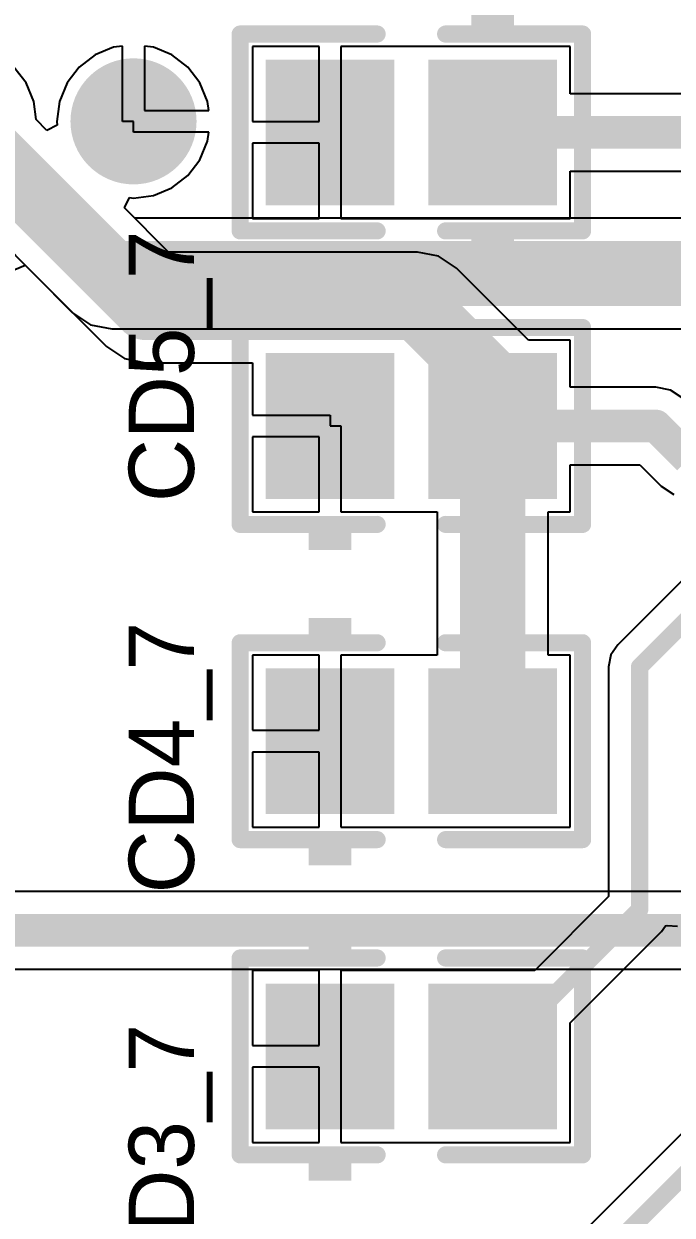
# Model space of a CAD drawing. Header units: millimetres. Extents: x 0.67 to 7.75, y 0.64 to 6.06.
# Drawn here: x 2.04 to 2.338, y 3.492 to 4.04 of the extents above; entities that cross this region are included whole.
import ezdxf

# ---------------------------------------------------------------- set-up
doc = ezdxf.new("R2010")
doc.units = ezdxf.units.MM
doc.header["$MEASUREMENT"] = 0
for name, color, linetype in [('BottomLayer', 5, 'Continuous'), ('BottomSolder', 6, 'Continuous'), ('MultiLayer', 9, 'Continuous'), ('TopLayer', 1, 'Continuous'), ('TopOverlay', 2, 'Continuous'), ('TopPaste', 8, 'Continuous'), ('TopSolder', 216, 'Continuous'), ('ViaHoleLayer', 16, 'Continuous')]:
    doc.layers.add(name, color=color, linetype=linetype)

# ---------------------------------------------------------------- blocks, each defined once
blk = doc.blocks.new('CC2012_0805_202')
at = {"layer": 'TopLayer'}
for points in [[(-0.06299, -0.02953), (-0.01181, -0.02953), (-0.06299, 0.02953), (-0.01181, 0.02953)], [(0.01181, -0.02953), (0.06299, -0.02953), (0.01181, 0.02953), (0.06299, 0.02953)]]:
    blk.add_solid(points, dxfattribs=at)
at = {"layer": 'TopOverlay', "const_width": 0.00787}
for points in [[(-0.07874, -0.04528), (-0.07874, 0.04528)], [(-0.07874, 0.04528), (-0.01575, 0.04528)], [(0.01575, 0.04528), (0.07874, 0.04528)], [(0.07874, -0.04528), (0.07874, 0.04528)], [(-0.07874, -0.04528), (-0.01575, -0.04528)], [(0.01575, -0.04528), (0.07874, -0.04528)]]:
    blk.add_lwpolyline(points, dxfattribs=at)
at = {"layer": 'TopOverlay', "const_width": 0.00394}
for points in [[(-0.08071, 0.04528, 1), (-0.07677, 0.04528, 1)], [(-0.08071, 0.04528, 1), (-0.07677, 0.04528, 1)], [(-0.01772, 0.04528, 1), (-0.01378, 0.04528, 1)], [(0.01378, 0.04528, 1), (0.01772, 0.04528, 1)], [(0.07677, 0.04528, 1), (0.08071, 0.04528, 1)], [(0.07677, 0.04528, 1), (0.08071, 0.04528, 1)], [(-0.08071, -0.04528, 1), (-0.07677, -0.04528, 1)], [(-0.08071, -0.04528, 1), (-0.07677, -0.04528, 1)], [(-0.01772, -0.04528, 1), (-0.01378, -0.04528, 1)], [(0.01378, -0.04528, 1), (0.01772, -0.04528, 1)], [(0.07677, -0.04528, 1), (0.08071, -0.04528, 1)], [(0.07677, -0.04528, 1), (0.08071, -0.04528, 1)]]:
    blk.add_lwpolyline(points, format="xyb", close=True, dxfattribs=at)
at = {"layer": 'TopOverlay'}
for points in [[(-0.04726, 0.04882), (-0.02757, 0.04882), (-0.04726, 0.05669), (-0.02757, 0.05669)], [(-0.04724, -0.05707), (-0.02756, -0.05707), (-0.04724, -0.0492), (-0.02756, -0.0492)]]:
    blk.add_solid(points, dxfattribs=at)
at = {"layer": 'TopPaste'}
for points in [[(-0.06299, -0.02953), (-0.01181, -0.02953), (-0.06299, 0.02953), (-0.01181, 0.02953)], [(0.01181, -0.02953), (0.06299, -0.02953), (0.01181, 0.02953), (0.06299, 0.02953)]]:
    blk.add_solid(points, dxfattribs=at)
at = {"layer": 'TopSolder'}
for points in [[(-0.06699, -0.03353), (-0.00781, -0.03353), (-0.06699, 0.03353), (-0.00781, 0.03353)], [(0.00781, -0.03353), (0.06699, -0.03353), (0.00781, 0.03353), (0.06699, 0.03353)]]:
    blk.add_solid(points, dxfattribs=at)
blk = doc.blocks.new('CC2012_0805_203')
at = {"layer": 'TopLayer'}
for points in [[(-0.06299, -0.02953), (-0.01181, -0.02953), (-0.06299, 0.02953), (-0.01181, 0.02953)], [(0.01181, -0.02953), (0.06299, -0.02953), (0.01181, 0.02953), (0.06299, 0.02953)]]:
    blk.add_solid(points, dxfattribs=at)
at = {"layer": 'TopOverlay', "const_width": 0.00787}
for points in [[(-0.07874, -0.04528), (-0.07874, 0.04528)], [(-0.07874, 0.04528), (-0.01575, 0.04528)], [(0.01575, 0.04528), (0.07874, 0.04528)], [(0.07874, -0.04528), (0.07874, 0.04528)], [(-0.07874, -0.04528), (-0.01575, -0.04528)], [(0.01575, -0.04528), (0.07874, -0.04528)]]:
    blk.add_lwpolyline(points, dxfattribs=at)
at = {"layer": 'TopOverlay', "const_width": 0.00394}
for points in [[(-0.08071, 0.04528, 1), (-0.07677, 0.04528, 1)], [(-0.08071, 0.04528, 1), (-0.07677, 0.04528, 1)], [(-0.01772, 0.04528, 1), (-0.01378, 0.04528, 1)], [(0.01378, 0.04528, 1), (0.01772, 0.04528, 1)], [(0.07677, 0.04528, 1), (0.08071, 0.04528, 1)], [(0.07677, 0.04528, 1), (0.08071, 0.04528, 1)], [(-0.08071, -0.04528, 1), (-0.07677, -0.04528, 1)], [(-0.08071, -0.04528, 1), (-0.07677, -0.04528, 1)], [(-0.01772, -0.04528, 1), (-0.01378, -0.04528, 1)], [(0.01378, -0.04528, 1), (0.01772, -0.04528, 1)], [(0.07677, -0.04528, 1), (0.08071, -0.04528, 1)], [(0.07677, -0.04528, 1), (0.08071, -0.04528, 1)]]:
    blk.add_lwpolyline(points, format="xyb", close=True, dxfattribs=at)
at = {"layer": 'TopOverlay'}
for points in [[(-0.04724, 0.04882), (-0.02756, 0.04882), (-0.04724, 0.05669), (-0.02756, 0.05669)], [(-0.04725, -0.05709), (-0.02756, -0.05709), (-0.04725, -0.04921), (-0.02756, -0.04921)]]:
    blk.add_solid(points, dxfattribs=at)
at = {"layer": 'TopPaste'}
for points in [[(-0.06299, -0.02953), (-0.01181, -0.02953), (-0.06299, 0.02953), (-0.01181, 0.02953)], [(0.01181, -0.02953), (0.06299, -0.02953), (0.01181, 0.02953), (0.06299, 0.02953)]]:
    blk.add_solid(points, dxfattribs=at)
at = {"layer": 'TopSolder'}
for points in [[(-0.06699, -0.03353), (-0.00781, -0.03353), (-0.06699, 0.03353), (-0.00781, 0.03353)], [(0.00781, -0.03353), (0.06699, -0.03353), (0.00781, 0.03353), (0.06699, 0.03353)]]:
    blk.add_solid(points, dxfattribs=at)
blk = doc.blocks.new('CC2012_0805_204')
at = {"layer": 'TopLayer'}
for points in [[(-0.06299, -0.02953), (-0.01181, -0.02953), (-0.06299, 0.02953), (-0.01181, 0.02953)], [(0.01181, -0.02953), (0.06299, -0.02953), (0.01181, 0.02953), (0.06299, 0.02953)]]:
    blk.add_solid(points, dxfattribs=at)
at = {"layer": 'TopOverlay', "const_width": 0.00787}
for points in [[(-0.07874, -0.04528), (-0.07874, 0.04528)], [(-0.07874, 0.04528), (-0.01575, 0.04528)], [(0.01575, 0.04528), (0.07874, 0.04528)], [(0.07874, -0.04528), (0.07874, 0.04528)], [(-0.07874, -0.04528), (-0.01575, -0.04528)], [(0.01575, -0.04528), (0.07874, -0.04528)]]:
    blk.add_lwpolyline(points, dxfattribs=at)
at = {"layer": 'TopOverlay', "const_width": 0.00394}
for points in [[(-0.08071, 0.04528, 1), (-0.07677, 0.04528, 1)], [(-0.08071, 0.04528, 1), (-0.07677, 0.04528, 1)], [(-0.01772, 0.04528, 1), (-0.01378, 0.04528, 1)], [(0.01378, 0.04528, 1), (0.01772, 0.04528, 1)], [(0.07677, 0.04528, 1), (0.08071, 0.04528, 1)], [(0.07677, 0.04528, 1), (0.08071, 0.04528, 1)], [(-0.08071, -0.04528, 1), (-0.07677, -0.04528, 1)], [(-0.08071, -0.04528, 1), (-0.07677, -0.04528, 1)], [(-0.01772, -0.04528, 1), (-0.01378, -0.04528, 1)], [(0.01378, -0.04528, 1), (0.01772, -0.04528, 1)], [(0.07677, -0.04528, 1), (0.08071, -0.04528, 1)], [(0.07677, -0.04528, 1), (0.08071, -0.04528, 1)]]:
    blk.add_lwpolyline(points, format="xyb", close=True, dxfattribs=at)
at = {"layer": 'TopOverlay'}
for points in [[(-0.04724, 0.04882), (-0.02756, 0.04882), (-0.04724, 0.05669), (-0.02756, 0.05669)], [(-0.04724, -0.05709), (-0.02756, -0.05709), (-0.04724, -0.04921), (-0.02756, -0.04921)]]:
    blk.add_solid(points, dxfattribs=at)
at = {"layer": 'TopPaste'}
for points in [[(-0.06299, -0.02953), (-0.01181, -0.02953), (-0.06299, 0.02953), (-0.01181, 0.02953)], [(0.01181, -0.02953), (0.06299, -0.02953), (0.01181, 0.02953), (0.06299, 0.02953)]]:
    blk.add_solid(points, dxfattribs=at)
at = {"layer": 'TopSolder'}
for points in [[(-0.06699, -0.03353), (-0.00781, -0.03353), (-0.06699, 0.03353), (-0.00781, 0.03353)], [(0.00781, -0.03353), (0.06699, -0.03353), (0.00781, 0.03353), (0.06699, 0.03353)]]:
    blk.add_solid(points, dxfattribs=at)
blk = doc.blocks.new('CC2012_0805_206')
at = {"layer": 'TopLayer'}
for points in [[(-0.06299, -0.02953), (-0.01181, -0.02953), (-0.06299, 0.02953), (-0.01181, 0.02953)], [(0.01181, -0.02953), (0.06299, -0.02953), (0.01181, 0.02953), (0.06299, 0.02953)]]:
    blk.add_solid(points, dxfattribs=at)
at = {"layer": 'TopOverlay', "const_width": 0.00787}
for points in [[(-0.07874, 0.04528), (-0.07874, -0.04528)], [(-0.01575, 0.04528), (-0.07874, 0.04528)], [(0.07874, 0.04528), (0.01575, 0.04528)], [(0.07874, 0.04528), (0.07874, -0.04528)], [(-0.01575, -0.04528), (-0.07874, -0.04528)], [(0.07874, -0.04528), (0.01575, -0.04528)]]:
    blk.add_lwpolyline(points, dxfattribs=at)
at = {"layer": 'TopOverlay', "const_width": 0.00394}
for points in [[(-0.08071, 0.04528, 1), (-0.07677, 0.04528, 1)], [(-0.08071, 0.04528, 1), (-0.07677, 0.04528, 1)], [(-0.01772, 0.04528, 1), (-0.01378, 0.04528, 1)], [(0.01378, 0.04528, 1), (0.01772, 0.04528, 1)], [(0.07677, 0.04528, 1), (0.08071, 0.04528, 1)], [(0.07677, 0.04528, 1), (0.08071, 0.04528, 1)], [(-0.08071, -0.04528, 1), (-0.07677, -0.04528, 1)], [(-0.08071, -0.04528, 1), (-0.07677, -0.04528, 1)], [(-0.01772, -0.04528, 1), (-0.01378, -0.04528, 1)], [(0.01378, -0.04528, 1), (0.01772, -0.04528, 1)], [(0.07677, -0.04528, 1), (0.08071, -0.04528, 1)], [(0.07677, -0.04528, 1), (0.08071, -0.04528, 1)]]:
    blk.add_lwpolyline(points, format="xyb", close=True, dxfattribs=at)
at = {"layer": 'TopOverlay'}
for points in [[(-0.04726, 0.04882), (-0.02757, 0.04882), (-0.04726, 0.05669), (-0.02757, 0.05669)], [(-0.04725, -0.05707), (-0.02756, -0.05707), (-0.04725, -0.0492), (-0.02756, -0.0492)]]:
    blk.add_solid(points, dxfattribs=at)
at = {"layer": 'TopPaste'}
for points in [[(-0.06299, -0.02953), (-0.01181, -0.02953), (-0.06299, 0.02953), (-0.01181, 0.02953)], [(0.01181, -0.02953), (0.06299, -0.02953), (0.01181, 0.02953), (0.06299, 0.02953)]]:
    blk.add_solid(points, dxfattribs=at)
at = {"layer": 'TopSolder'}
for points in [[(-0.06699, -0.03353), (-0.00781, -0.03353), (-0.06699, 0.03353), (-0.00781, 0.03353)], [(0.00781, -0.03353), (0.06699, -0.03353), (0.00781, 0.03353), (0.06699, 0.03353)]]:
    blk.add_solid(points, dxfattribs=at)

msp = doc.modelspace()

# ---------------------------------------------------------------- linework, layer by layer
at = {"layer": 'BottomLayer'}
for p, q in [((2.08086, 4.0291), (2.07235, 4.02557)), ((2.085, 4.02964), (2.08086, 4.0291)), ((2.085, 3.995), (2.085, 4.02964)), ((2.09914, 4.0291), (2.095, 4.02964)), ((2.095, 4.02964), (2.095, 4)), ((2.10765, 4.02557), (2.09914, 4.0291)), ((2.07235, 4.02557), (2.06504, 4.01996)), ((2.11496, 4.01996), (2.10765, 4.02557)), ((2.04057, 4.01265), (2.03496, 4.01996)), ((2.06504, 4.01996), (2.05943, 4.01265)), ((2.12057, 4.01265), (2.11496, 4.01996)), ((2.0441, 4.00414), (2.04057, 4.01265)), ((2.05943, 4.01265), (2.0559, 4.00414)), ((2.1241, 4.00414), (2.12057, 4.01265)), ((2.04519, 3.99586), (2.0441, 4.00414)), ((2.0559, 4.00414), (2.0547, 3.995)), ((2.12464, 4), (2.1241, 4.00414)), ((2.0502, 3.99085), (2.04519, 3.99586)), ((2.0547, 3.995), (2.05494, 3.99318)), ((2.09, 3.995), (2.085, 3.995)), ((2.09, 3.99), (2.09, 3.995)), ((2.095, 4), (2.12464, 4)), ((2.05494, 3.99318), (2.0502, 3.99085)), ((2.12464, 3.99), (2.09, 3.99)), ((2.1241, 3.98586), (2.12464, 3.99)), ((2.12057, 3.97735), (2.1241, 3.98586)), ((2.11496, 3.97004), (2.12057, 3.97735)), ((2.10765, 3.96443), (2.11496, 3.97004)), ((2.09914, 3.9609), (2.10765, 3.96443)), ((2.00914, 3.95981), (2.06198, 3.90698)), ((2.08585, 3.9552), (2.08818, 3.95994)), ((2.08818, 3.95994), (2.09, 3.9597)), ((2.09, 3.9597), (2.09914, 3.9609)), ((2.09056, 3.95049), (2.08585, 3.9552)), ((3.24073, 3.95049), (2.09056, 3.95049)), ((2.06198, 3.90698), (2.07025, 3.90145)), ((2.07025, 3.90145), (2.08, 3.89951)), ((2.08, 3.89951), (3.24073, 3.89951)), ((2.36327, 3.6407), (1.98823, 3.6407)), ((1.99168, 3.60502), (2.37543, 3.60502))]:
    msp.add_line(p, q, dxfattribs=at)
for points, const_width in [([(2.0775, 3.995, 1), (2.1025, 3.995, 1)], 0.025), ([(2.0725, 3.925, 1), (2.0875, 3.925, 1)], 0.015), ([(2.0725, 3.925, 1), (2.0875, 3.925, 1)], 0.015)]:
    msp.add_lwpolyline(points, format="xyb", close=True, dxfattribs=dict(at, const_width=const_width))
for points, const_width in [([(2.01, 3.995), (2.08, 3.925)], 0.03), ([(2.08, 3.925), (3.265, 3.925)], 0.03), ([(1.96286, 3.62286), (2.43957, 3.62286)], 0.015)]:
    msp.add_lwpolyline(points, dxfattribs=dict(at, const_width=const_width))
at = {"layer": 'BottomSolder', "const_width": 0.029}
msp.add_lwpolyline([(2.0755, 3.995, 1), (2.1045, 3.995, 1)], format="xyb", close=True, dxfattribs=at)
at = {"layer": 'MultiLayer', "const_width": 0.025}
msp.add_lwpolyline([(2.0775, 3.995, 1), (2.1025, 3.995, 1)], format="xyb", close=True, dxfattribs=at)
at = {"layer": 'TopLayer'}
for p, q in [((2.08086, 4.0291), (2.07235, 4.02557)), ((2.085, 4.02964), (2.08086, 4.0291)), ((2.085, 3.995), (2.085, 4.02964)), ((2.09914, 4.0291), (2.095, 4.02964)), ((2.095, 4.02964), (2.095, 4)), ((2.10765, 4.02557), (2.09914, 4.0291)), ((2.17539, 4.02941), (2.1448, 4.02941)), ((2.1448, 4.02941), (2.1448, 3.99489)), ((2.17539, 3.99489), (2.17539, 4.02941)), ((2.21461, 4.02941), (2.18539, 4.02941)), ((2.18539, 4.02941), (2.18539, 3.98989)), ((2.21598, 4.02941), (2.21461, 4.02941)), ((2.21961, 4.02941), (2.21598, 4.02941)), ((2.22098, 4.02941), (2.21961, 4.02941)), ((2.29079, 4.02941), (2.22098, 4.02941)), ((2.29079, 4.00773), (2.29079, 4.02941)), ((2.07235, 4.02557), (2.06504, 4.01996)), ((2.11496, 4.01996), (2.10765, 4.02557)), ((2.04057, 4.01265), (2.03549, 4.01927)), ((2.06504, 4.01996), (2.05943, 4.01265)), ((2.12057, 4.01265), (2.11496, 4.01996)), ((2.0441, 4.00414), (2.04057, 4.01265)), ((2.05943, 4.01265), (2.0559, 4.00414)), ((2.1241, 4.00414), (2.12057, 4.01265)), ((2.36857, 4.00773), (2.29079, 4.00773)), ((2.04519, 3.99586), (2.0441, 4.00414)), ((2.0559, 4.00414), (2.0547, 3.995)), ((2.12464, 4), (2.1241, 4.00414)), ((2.0502, 3.99085), (2.04519, 3.99586)), ((2.0547, 3.995), (2.05494, 3.99318)), ((2.09, 3.995), (2.085, 3.995)), ((2.09, 3.99), (2.09, 3.995)), ((2.095, 4), (2.12464, 4)), ((2.1448, 3.99489), (2.17539, 3.99489)), ((2.05494, 3.99318), (2.0502, 3.99085)), ((2.12464, 3.99), (2.09, 3.99)), ((2.1241, 3.98586), (2.12464, 3.99)), ((2.18539, 3.98989), (2.18539, 3.95036)), ((2.12057, 3.97735), (2.1241, 3.98586)), ((2.17539, 3.98489), (2.1448, 3.98489)), ((2.1448, 3.98489), (2.1448, 3.95036)), ((2.17539, 3.95036), (2.17539, 3.98489)), ((2.11496, 3.97004), (2.12057, 3.97735)), ((2.10765, 3.96443), (2.11496, 3.97004)), ((2.29079, 3.95036), (2.29079, 3.97204)), ((2.29079, 3.97204), (2.3528, 3.97204)), ((2.09914, 3.9609), (2.10765, 3.96443)), ((2.08585, 3.9552), (2.08818, 3.95994)), ((2.08818, 3.95994), (2.09, 3.9597)), ((2.09, 3.9597), (2.09914, 3.9609)), ((2.10614, 3.9349), (2.08585, 3.9552)), ((2.1448, 3.95036), (2.17539, 3.95036)), ((2.18539, 3.95036), (2.21461, 3.95036)), ((2.21461, 3.95036), (2.21598, 3.95036)), ((2.21598, 3.95036), (2.21961, 3.95036)), ((2.21961, 3.95036), (2.22098, 3.95036)), ((2.22098, 3.95036), (2.29079, 3.95036)), ((2.22059, 3.9349), (2.10614, 3.9349)), ((2.23034, 3.93296), (2.22059, 3.9349)), ((2.23861, 3.92744), (2.23034, 3.93296)), ((2.03549, 3.92693), (2.04011, 3.92884)), ((2.04011, 3.92884), (2.07756, 3.89139)), ((2.27163, 3.89441), (2.23861, 3.92744)), ((2.07756, 3.89139), (2.08583, 3.88586)), ((2.29079, 3.89441), (2.27163, 3.89441)), ((2.29079, 3.87273), (2.29079, 3.89441)), ((2.08583, 3.88586), (2.09559, 3.88392)), ((2.09559, 3.88392), (2.1448, 3.88392)), ((2.1448, 3.88392), (2.1448, 3.85989)), ((2.3302, 3.87273), (2.29079, 3.87273)), ((2.33703, 3.87137), (2.3302, 3.87273)), ((2.34282, 3.8675), (2.33703, 3.87137)), ((2.1448, 3.85989), (2.18039, 3.85989)), ((2.18039, 3.85989), (2.18039, 3.85489)), ((2.18039, 3.85489), (2.18539, 3.85489)), ((2.18539, 3.85489), (2.18539, 3.81536)), ((2.17539, 3.84989), (2.1448, 3.84989)), ((2.1448, 3.84989), (2.1448, 3.81536)), ((2.17539, 3.81536), (2.17539, 3.84989)), ((2.29079, 3.81536), (2.29079, 3.83704)), ((2.29079, 3.83704), (2.32281, 3.83704)), ((2.32281, 3.83704), (2.33268, 3.82718)), ((2.33268, 3.82718), (2.33847, 3.82331)), ((2.1448, 3.81536), (2.17539, 3.81536)), ((2.18539, 3.81536), (2.21598, 3.81536)), ((2.21598, 3.81536), (2.21598, 3.81536)), ((2.21598, 3.81536), (2.21961, 3.81536)), ((2.21961, 3.81536), (2.21961, 3.81536)), ((2.21961, 3.81536), (2.22098, 3.81536)), ((2.22098, 3.81536), (2.22971, 3.81536)), ((2.22971, 3.81536), (2.22971, 3.74941)), ((2.28069, 3.74941), (2.28069, 3.81536)), ((2.28069, 3.81536), (2.29079, 3.81536)), ((2.35056, 3.79207), (2.3127, 3.75421)), ((2.3127, 3.75421), (2.30961, 3.74958)), ((2.17539, 3.74941), (2.1448, 3.74941)), ((2.1448, 3.74941), (2.1448, 3.71489)), ((2.17539, 3.71489), (2.17539, 3.74941)), ((2.21461, 3.74941), (2.18539, 3.74941)), ((2.18539, 3.74941), (2.18539, 3.70989)), ((2.21598, 3.74941), (2.21461, 3.74941)), ((2.21961, 3.74941), (2.21598, 3.74941)), ((2.22098, 3.74941), (2.21961, 3.74941)), ((2.22971, 3.74941), (2.22098, 3.74941)), ((2.29079, 3.74941), (2.28069, 3.74941)), ((2.29079, 3.67036), (2.29079, 3.74941)), ((2.30961, 3.74958), (2.30852, 3.74411)), ((2.30852, 3.74411), (2.30852, 3.74411)), ((2.30852, 3.74411), (2.30852, 3.6384)), ((2.1448, 3.71489), (2.17539, 3.71489)), ((2.17539, 3.70489), (2.1448, 3.70489)), ((2.1448, 3.70489), (2.1448, 3.67036)), ((2.17539, 3.67036), (2.17539, 3.70489)), ((2.18539, 3.70989), (2.18539, 3.67036)), ((2.1448, 3.67036), (2.17539, 3.67036)), ((2.18539, 3.67036), (2.21461, 3.67036)), ((2.21461, 3.67036), (2.21598, 3.67036)), ((2.21598, 3.67036), (2.21961, 3.67036)), ((2.21961, 3.67036), (2.22098, 3.67036)), ((2.22098, 3.67036), (2.29079, 3.67036)), ((2.30852, 3.6384), (2.27454, 3.60441)), ((2.29079, 3.58029), (2.33289, 3.62239)), ((2.33289, 3.62239), (2.33461, 3.62496)), ((2.33289, 3.62239), (2.33289, 3.62239)), ((2.33461, 3.62496), (2.33538, 3.62518)), ((2.33538, 3.62518), (2.34026, 3.62483)), ((2.17539, 3.60441), (2.1448, 3.60441)), ((2.1448, 3.60441), (2.1448, 3.56989)), ((2.17539, 3.56989), (2.17539, 3.60441)), ((2.21461, 3.60441), (2.18539, 3.60441)), ((2.18539, 3.60441), (2.18539, 3.56489)), ((2.21598, 3.60441), (2.21461, 3.60441)), ((2.21961, 3.60441), (2.21598, 3.60441)), ((2.22098, 3.60441), (2.21961, 3.60441)), ((2.27454, 3.60441), (2.22098, 3.60441)), ((2.29079, 3.52536), (2.29079, 3.58029)), ((2.1448, 3.56989), (2.17539, 3.56989)), ((2.18539, 3.56489), (2.18539, 3.52536)), ((2.17539, 3.55989), (2.1448, 3.55989)), ((2.1448, 3.55989), (2.1448, 3.52536)), ((2.17539, 3.52536), (2.17539, 3.55989)), ((2.36663, 3.55391), (2.26388, 3.45116)), ((2.1448, 3.52536), (2.17539, 3.52536)), ((2.18539, 3.52536), (2.21461, 3.52536)), ((2.21461, 3.52536), (2.21598, 3.52536)), ((2.21598, 3.52536), (2.21961, 3.52536)), ((2.21961, 3.52536), (2.22098, 3.52536)), ((2.22098, 3.52536), (2.29079, 3.52536))]:
    msp.add_line(p, q, dxfattribs=at)
for points, const_width in [([(2.0775, 3.995, 1), (2.1025, 3.995, 1)], 0.025), ([(2.25145, 3.98989, 1), (2.25895, 3.98989, 1)], 0.0075), ([(2.08809, 3.90941, 1), (2.10309, 3.90941, 1)], 0.015), ([(2.08809, 3.90941, 1), (2.10309, 3.90941, 1)], 0.015), ([(2.21309, 3.90941, 1), (2.22809, 3.90941, 1)], 0.015), ([(2.21309, 3.90941, 1), (2.22809, 3.90941, 1)], 0.015), ([(2.2477, 3.8748, 1), (2.2627, 3.8748, 1)], 0.015), ([(2.2477, 3.8748, 1), (2.2627, 3.8748, 1)], 0.015), ([(2.2477, 3.85489, 1), (2.2627, 3.85489, 1)], 0.015), ([(2.2477, 3.85489, 1), (2.2627, 3.85489, 1)], 0.015), ([(2.25145, 3.85489, 1), (2.25895, 3.85489, 1)], 0.0075), ([(2.32645, 3.85489, 1), (2.33395, 3.85489, 1)], 0.0075), ([(2.32645, 3.85489, 1), (2.33395, 3.85489, 1)], 0.0075), ([(2.3208, 3.74411, 1), (2.3248, 3.74411, 1)], 0.004), ([(2.3208, 3.74411, 1), (2.3248, 3.74411, 1)], 0.004), ([(2.2477, 3.70989, 1), (2.2627, 3.70989, 1)], 0.015), ([(2.3208, 3.63248, 1), (2.3248, 3.63248, 1)], 0.004), ([(2.3208, 3.63248, 1), (2.3248, 3.63248, 1)], 0.004), ([(2.2532, 3.56489, 1), (2.2572, 3.56489, 1)], 0.004)]:
    msp.add_lwpolyline(points, format="xyb", close=True, dxfattribs=dict(at, const_width=const_width))
for points, const_width in [([(2.01, 3.995), (2.09559, 3.90941)], 0.03), ([(2.2552, 3.98989), (2.36857, 3.98989)], 0.015), ([(2.09559, 3.90941), (2.22059, 3.90941)], 0.03), ([(2.22059, 3.90941), (2.2552, 3.8748)], 0.03), ([(2.2552, 3.85489), (2.2552, 3.8748)], 0.03), ([(2.2552, 3.70989), (2.2552, 3.85489)], 0.03), ([(2.2552, 3.85489), (2.3302, 3.85489)], 0.015), ([(2.3302, 3.85489), (2.3453, 3.8398)], 0.015), ([(2.3228, 3.74411), (2.3918, 3.81311)], 0.008), ([(2.3228, 3.63248), (2.3228, 3.74411)], 0.008), ([(2.2552, 3.56489), (2.3228, 3.63248)], 0.008), ([(2.27398, 3.44107), (2.4028, 3.56989)], 0.008)]:
    msp.add_lwpolyline(points, dxfattribs=dict(at, const_width=const_width))
at = {"layer": 'TopSolder', "const_width": 0.029}
msp.add_lwpolyline([(2.0755, 3.995, 1), (2.1045, 3.995, 1)], format="xyb", close=True, dxfattribs=at)
at = {"layer": 'ViaHoleLayer', "const_width": 0.014}
msp.add_lwpolyline([(2.083, 3.995, 1), (2.097, 3.995, 1)], format="xyb", close=True, dxfattribs=at)

# ---------------------------------------------------------------- block references
for name, p, rotation in [('CC2012_0805_206', (2.2178, 3.98989), 180), ('CC2012_0805_202', (2.2178, 3.85489), 360), ('CC2012_0805_203', (2.2178, 3.70989), 360)]:
    msp.add_blockref(name, p, dxfattribs=dict(rotation=rotation))
msp.add_blockref('CC2012_0805_204', (2.2178, 3.56489))

# ---------------------------------------------------------------- texts
at = {"layer": 'TopOverlay'}
for s, p in [('CD5_7', (2.1178, 3.81989)), ('CD4_7', (2.1178, 3.63989)), ('CD3_7', (2.1178, 3.45489))]:
    msp.add_text(s, height=0.03, rotation=90, dxfattribs=at).set_placement(p)

doc.saveas('drawing.dxf')
